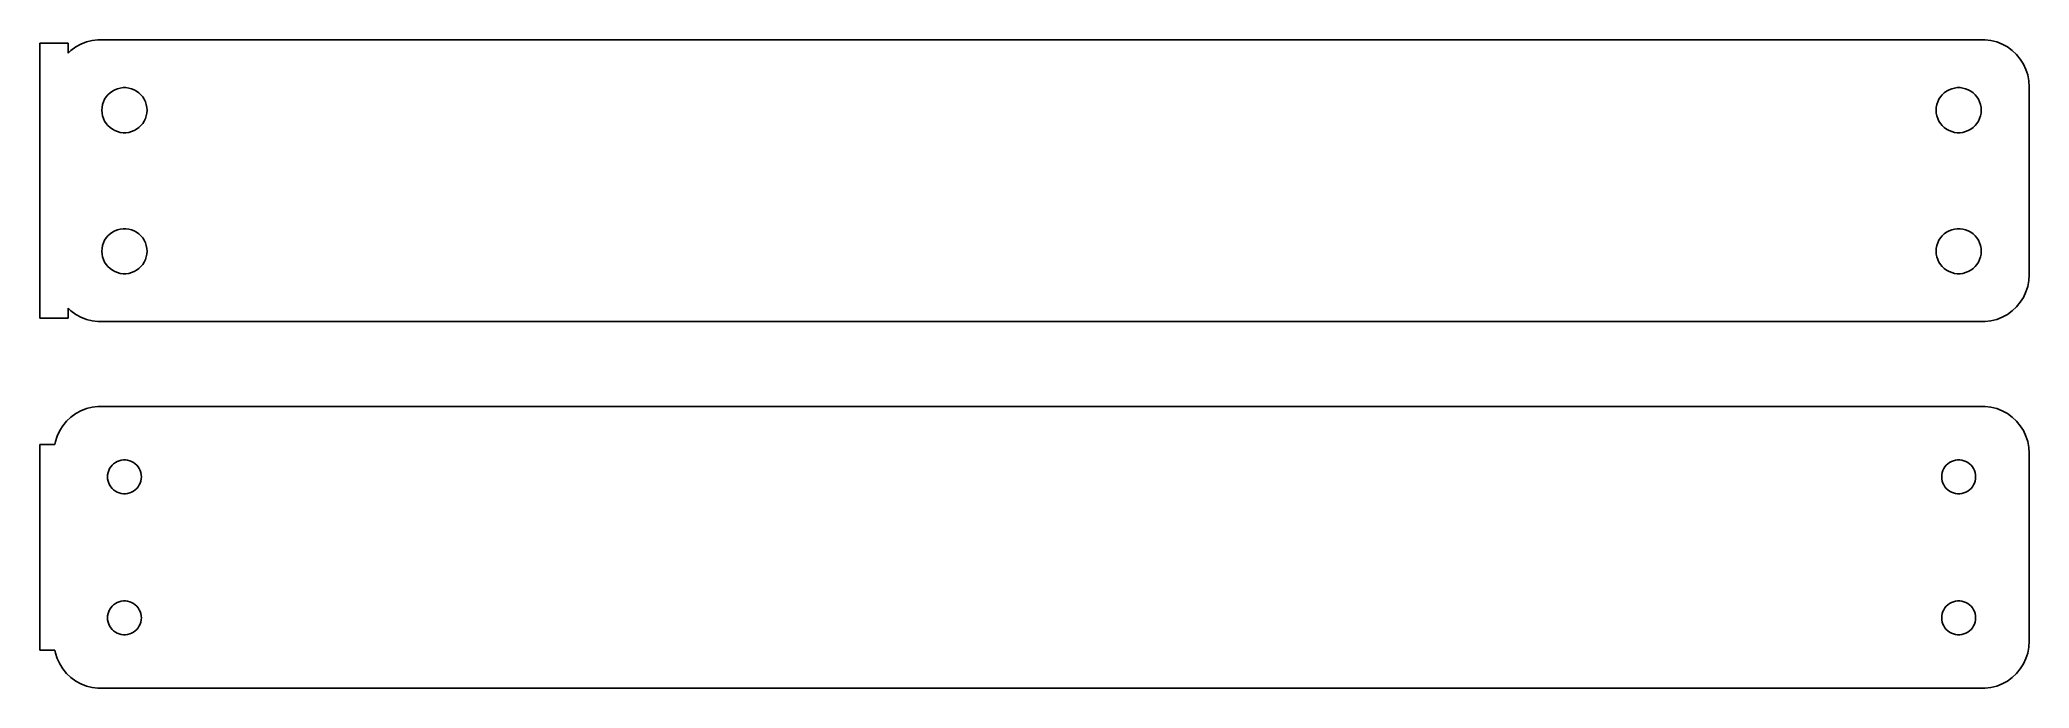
# Model space of a CAD drawing. Header units: metres. Extents: x -106 to 105, y 24 to 93.
import ezdxf

# ---------------------------------------------------------------- set-up
doc = ezdxf.new("R2010")
doc.units = ezdxf.units.M

msp = doc.modelspace()

# ---------------------------------------------------------------- linework, layer by layer
for p, q in [((-103.5, 92.6148), (-106.5, 92.6148)), ((-106.5, 92.6148), (-106.5, 63.3852)), ((-103.5, 91.5587), (-103.5, 92.6148)), ((-103.187, 91.8526), (-103.5, 91.5587)), ((-102.679, 92.2216), (-103.187, 91.8526)), ((-102.129, 92.5241), (-102.679, 92.2216)), ((-101.545, 92.7553), (-102.129, 92.5241)), ((-100.937, 92.9114), (-101.545, 92.7553)), ((-100.314, 92.9901), (-100.937, 92.9114)), ((100.314, 92.9901), (-100.314, 92.9901)), ((100.937, 92.9114), (100.314, 92.9901)), ((101.545, 92.7553), (100.937, 92.9114)), ((102.129, 92.5241), (101.545, 92.7553)), ((102.679, 92.2216), (102.129, 92.5241)), ((103.187, 91.8526), (102.679, 92.2216)), ((103.645, 91.4227), (103.187, 91.8526)), ((104.045, 90.9389), (103.645, 91.4227)), ((104.382, 90.4088), (104.045, 90.9389)), ((104.649, 89.8406), (104.382, 90.4088)), ((104.843, 89.2434), (104.649, 89.8406)), ((104.961, 88.6267), (104.843, 89.2434)), ((-99.6031, 86.6562), (-99.4416, 86.9107)), ((-99.4416, 86.9107), (-99.2495, 87.1429)), ((-99.2495, 87.1429), (-99.0298, 87.3492)), ((-99.0298, 87.3492), (-98.786, 87.5264)), ((-98.786, 87.5264), (-98.5219, 87.6716)), ((-98.5219, 87.6716), (-98.2416, 87.7825)), ((-98.2416, 87.7825), (-97.9497, 87.8575)), ((-97.9497, 87.8575), (-97.6507, 87.8953)), ((-97.6507, 87.8953), (-97.3493, 87.8953)), ((-97.3493, 87.8953), (-97.0503, 87.8575)), ((-97.0503, 87.8575), (-96.7584, 87.7825)), ((-96.7584, 87.7825), (-96.4781, 87.6716)), ((-96.4781, 87.6716), (-96.214, 87.5264)), ((-96.214, 87.5264), (-95.9702, 87.3492)), ((-95.9702, 87.3492), (-95.7505, 87.1429)), ((-95.7505, 87.1429), (-95.5583, 86.9107)), ((-95.5583, 86.9107), (-95.3969, 86.6562)), ((95.3969, 86.6562), (95.5583, 86.9107)), ((95.5583, 86.9107), (95.7505, 87.1429)), ((95.7505, 87.1429), (95.9702, 87.3492)), ((95.9702, 87.3492), (96.214, 87.5264)), ((96.214, 87.5264), (96.4781, 87.6716)), ((96.4781, 87.6716), (96.7584, 87.7825)), ((96.7584, 87.7825), (97.0503, 87.8575)), ((97.0503, 87.8575), (97.3493, 87.8953)), ((97.3493, 87.8953), (97.6507, 87.8953)), ((97.6507, 87.8953), (97.9497, 87.8575)), ((97.9497, 87.8575), (98.2416, 87.7825)), ((98.2416, 87.7825), (98.5219, 87.6716)), ((98.5219, 87.6716), (98.786, 87.5264)), ((98.786, 87.5264), (99.0298, 87.3492)), ((99.0298, 87.3492), (99.2495, 87.1429)), ((99.2495, 87.1429), (99.4416, 86.9107)), ((99.4416, 86.9107), (99.6031, 86.6562)), ((105, 88), (104.961, 88.6267)), ((105, 68), (105, 88)), ((-99.9, 85.5), (-99.8811, 85.8008)), ((-99.8811, 85.1992), (-99.9, 85.5)), ((-99.8811, 85.8008), (-99.8246, 86.0968)), ((-99.8246, 84.9031), (-99.8811, 85.1992)), ((-99.8246, 86.0968), (-99.7315, 86.3835)), ((-99.7315, 84.6165), (-99.8246, 84.9031)), ((-99.7315, 86.3835), (-99.6031, 86.6562)), ((-99.6031, 84.3438), (-99.7315, 84.6165)), ((-95.3969, 86.6562), (-95.2685, 86.3835)), ((-95.2685, 84.6165), (-95.3969, 84.3438)), ((-95.2685, 86.3835), (-95.1754, 86.0968)), ((-95.1754, 84.9031), (-95.2685, 84.6165)), ((-95.1754, 86.0968), (-95.1189, 85.8008)), ((-95.1189, 85.1992), (-95.1754, 84.9031)), ((-95.1189, 85.8008), (-95.1, 85.5)), ((-95.1, 85.5), (-95.1189, 85.1992)), ((95.1, 85.5), (95.1189, 85.8008)), ((95.1189, 85.1992), (95.1, 85.5)), ((95.1189, 85.8008), (95.1754, 86.0968)), ((95.1754, 84.9031), (95.1189, 85.1992)), ((95.1754, 86.0968), (95.2685, 86.3835)), ((95.2685, 84.6165), (95.1754, 84.9031)), ((95.2685, 86.3835), (95.3969, 86.6562)), ((95.3969, 84.3438), (95.2685, 84.6165)), ((99.6031, 86.6562), (99.7315, 86.3835)), ((99.7315, 84.6165), (99.6031, 84.3438)), ((99.7315, 86.3835), (99.8246, 86.0968)), ((99.8246, 84.9031), (99.7315, 84.6165)), ((99.8246, 86.0968), (99.8811, 85.8008)), ((99.8811, 85.1992), (99.8246, 84.9031)), ((99.8811, 85.8008), (99.9, 85.5)), ((99.9, 85.5), (99.8811, 85.1992)), ((-99.4416, 84.0893), (-99.6031, 84.3438)), ((-99.2495, 83.8571), (-99.4416, 84.0893)), ((-99.0298, 83.6508), (-99.2495, 83.8571)), ((-98.786, 83.4736), (-99.0298, 83.6508)), ((-98.5219, 83.3284), (-98.786, 83.4736)), ((-98.2416, 83.2175), (-98.5219, 83.3284)), ((-97.9497, 83.1425), (-98.2416, 83.2175)), ((-97.6507, 83.1047), (-97.9497, 83.1425)), ((-97.3493, 83.1047), (-97.6507, 83.1047)), ((-97.0503, 83.1425), (-97.3493, 83.1047)), ((-96.7584, 83.2175), (-97.0503, 83.1425)), ((-96.4781, 83.3284), (-96.7584, 83.2175)), ((-96.214, 83.4736), (-96.4781, 83.3284)), ((-95.9702, 83.6508), (-96.214, 83.4736)), ((-95.7505, 83.8571), (-95.9702, 83.6508)), ((-95.5583, 84.0893), (-95.7505, 83.8571)), ((-95.3969, 84.3438), (-95.5583, 84.0893)), ((95.5583, 84.0893), (95.3969, 84.3438)), ((95.7505, 83.8571), (95.5583, 84.0893)), ((95.9702, 83.6508), (95.7505, 83.8571)), ((96.214, 83.4736), (95.9702, 83.6508)), ((96.4781, 83.3284), (96.214, 83.4736)), ((96.7584, 83.2175), (96.4781, 83.3284)), ((97.0503, 83.1425), (96.7584, 83.2175)), ((97.3493, 83.1047), (97.0503, 83.1425)), ((97.6507, 83.1047), (97.3493, 83.1047)), ((97.9497, 83.1425), (97.6507, 83.1047)), ((98.2416, 83.2175), (97.9497, 83.1425)), ((98.5219, 83.3284), (98.2416, 83.2175)), ((98.786, 83.4736), (98.5219, 83.3284)), ((99.0298, 83.6508), (98.786, 83.4736)), ((99.2495, 83.8571), (99.0298, 83.6508)), ((99.4416, 84.0893), (99.2495, 83.8571)), ((99.6031, 84.3438), (99.4416, 84.0893)), ((-99.6031, 71.6562), (-99.4416, 71.9107)), ((-99.4416, 71.9107), (-99.2495, 72.1429)), ((-99.2495, 72.1429), (-99.0298, 72.3492)), ((-99.0298, 72.3492), (-98.786, 72.5264)), ((-98.786, 72.5264), (-98.5219, 72.6716)), ((-98.5219, 72.6716), (-98.2416, 72.7825)), ((-98.2416, 72.7825), (-97.9497, 72.8575)), ((-97.9497, 72.8575), (-97.6507, 72.8953)), ((-97.6507, 72.8953), (-97.3493, 72.8953)), ((-97.3493, 72.8953), (-97.0503, 72.8575)), ((-97.0503, 72.8575), (-96.7584, 72.7825)), ((-96.7584, 72.7825), (-96.4781, 72.6716)), ((-96.4781, 72.6716), (-96.214, 72.5264)), ((-96.214, 72.5264), (-95.9702, 72.3492)), ((-95.9702, 72.3492), (-95.7505, 72.1429)), ((-95.7505, 72.1429), (-95.5583, 71.9107)), ((-95.5583, 71.9107), (-95.3969, 71.6562)), ((95.3969, 71.6562), (95.5583, 71.9107)), ((95.5583, 71.9107), (95.7505, 72.1429)), ((95.7505, 72.1429), (95.9702, 72.3492)), ((95.9702, 72.3492), (96.214, 72.5264)), ((96.214, 72.5264), (96.4781, 72.6716)), ((96.4781, 72.6716), (96.7584, 72.7825)), ((96.7584, 72.7825), (97.0503, 72.8575)), ((97.0503, 72.8575), (97.3493, 72.8953)), ((97.3493, 72.8953), (97.6507, 72.8953)), ((97.6507, 72.8953), (97.9497, 72.8575)), ((97.9497, 72.8575), (98.2416, 72.7825)), ((98.2416, 72.7825), (98.5219, 72.6716)), ((98.5219, 72.6716), (98.786, 72.5264)), ((98.786, 72.5264), (99.0298, 72.3492)), ((99.0298, 72.3492), (99.2495, 72.1429)), ((99.2495, 72.1429), (99.4416, 71.9107)), ((99.4416, 71.9107), (99.6031, 71.6562)), ((-99.9, 70.5), (-99.8811, 70.8008)), ((-99.8811, 70.1992), (-99.9, 70.5)), ((-99.8811, 70.8008), (-99.8246, 71.0969)), ((-99.8246, 69.9032), (-99.8811, 70.1992)), ((-99.8246, 71.0969), (-99.7315, 71.3835)), ((-99.7315, 69.6165), (-99.8246, 69.9032)), ((-99.7315, 71.3835), (-99.6031, 71.6562)), ((-95.3969, 71.6562), (-95.2685, 71.3835)), ((-95.2685, 71.3835), (-95.1754, 71.0969)), ((-95.1754, 69.9032), (-95.2685, 69.6165)), ((-95.1754, 71.0969), (-95.1189, 70.8008)), ((-95.1189, 70.1992), (-95.1754, 69.9032)), ((-95.1189, 70.8008), (-95.1, 70.5)), ((-95.1, 70.5), (-95.1189, 70.1992)), ((95.1, 70.5), (95.1189, 70.8008)), ((95.1189, 70.1992), (95.1, 70.5)), ((95.1189, 70.8008), (95.1754, 71.0969)), ((95.1754, 69.9032), (95.1189, 70.1992)), ((95.1754, 71.0969), (95.2685, 71.3835)), ((95.2685, 69.6165), (95.1754, 69.9032)), ((95.2685, 71.3835), (95.3969, 71.6562)), ((99.6031, 71.6562), (99.7315, 71.3835)), ((99.7315, 71.3835), (99.8246, 71.0969)), ((99.8246, 69.9032), (99.7315, 69.6165)), ((99.8246, 71.0969), (99.8811, 70.8008)), ((99.8811, 70.1992), (99.8246, 69.9032)), ((99.8811, 70.8008), (99.9, 70.5)), ((99.9, 70.5), (99.8811, 70.1992)), ((-99.6031, 69.3438), (-99.7315, 69.6165)), ((-99.4416, 69.0893), (-99.6031, 69.3438)), ((-99.2495, 68.8571), (-99.4416, 69.0893)), ((-99.0298, 68.6508), (-99.2495, 68.8571)), ((-98.786, 68.4736), (-99.0298, 68.6508)), ((-98.5219, 68.3284), (-98.786, 68.4736)), ((-98.2416, 68.2175), (-98.5219, 68.3284)), ((-97.9497, 68.1425), (-98.2416, 68.2175)), ((-97.6507, 68.1047), (-97.9497, 68.1425)), ((-97.3493, 68.1047), (-97.6507, 68.1047)), ((-97.0503, 68.1425), (-97.3493, 68.1047)), ((-96.7584, 68.2175), (-97.0503, 68.1425)), ((-96.4781, 68.3284), (-96.7584, 68.2175)), ((-96.214, 68.4736), (-96.4781, 68.3284)), ((-95.9702, 68.6508), (-96.214, 68.4736)), ((-95.7505, 68.8571), (-95.9702, 68.6508)), ((-95.5583, 69.0893), (-95.7505, 68.8571)), ((-95.3969, 69.3438), (-95.5583, 69.0893)), ((-95.2685, 69.6165), (-95.3969, 69.3438)), ((95.3969, 69.3438), (95.2685, 69.6165)), ((95.5583, 69.0893), (95.3969, 69.3438)), ((95.7505, 68.8571), (95.5583, 69.0893)), ((95.9702, 68.6508), (95.7505, 68.8571)), ((96.214, 68.4736), (95.9702, 68.6508)), ((96.4781, 68.3284), (96.214, 68.4736)), ((96.7584, 68.2175), (96.4781, 68.3284)), ((97.0503, 68.1425), (96.7584, 68.2175)), ((97.3493, 68.1047), (97.0503, 68.1425)), ((97.6507, 68.1047), (97.3493, 68.1047)), ((97.9497, 68.1425), (97.6507, 68.1047)), ((98.2416, 68.2175), (97.9497, 68.1425)), ((98.5219, 68.3284), (98.2416, 68.2175)), ((98.786, 68.4736), (98.5219, 68.3284)), ((99.0298, 68.6508), (98.786, 68.4736)), ((99.2495, 68.8571), (99.0298, 68.6508)), ((99.4416, 69.0893), (99.2495, 68.8571)), ((99.6031, 69.3438), (99.4416, 69.0893)), ((99.7315, 69.6165), (99.6031, 69.3438)), ((104.961, 67.3733), (105, 68)), ((104.045, 65.0611), (104.382, 65.5912)), ((104.382, 65.5912), (104.649, 66.1594)), ((104.649, 66.1594), (104.843, 66.7566)), ((104.843, 66.7566), (104.961, 67.3733)), ((-103.5, 63.3852), (-103.5, 64.4413)), ((-103.5, 64.4413), (-103.187, 64.1474)), ((-103.187, 64.1474), (-102.679, 63.7784)), ((-102.679, 63.7784), (-102.129, 63.4759)), ((-102.129, 63.4759), (-101.545, 63.2447)), ((101.545, 63.2447), (102.129, 63.4759)), ((102.129, 63.4759), (102.679, 63.7784)), ((102.679, 63.7784), (103.187, 64.1474)), ((103.187, 64.1474), (103.645, 64.5773)), ((103.645, 64.5773), (104.045, 65.0611)), ((-106.5, 63.3852), (-103.5, 63.3852)), ((-101.545, 63.2447), (-100.937, 63.0886)), ((-100.937, 63.0886), (-100.314, 63.0099)), ((-100.314, 63.0099), (100.314, 63.0099)), ((100.314, 63.0099), (100.937, 63.0886)), ((100.937, 63.0886), (101.545, 63.2447)), ((-102.679, 53.2216), (-103.187, 52.8526)), ((-102.129, 53.5241), (-102.679, 53.2216)), ((-101.545, 53.7553), (-102.129, 53.5241)), ((-100.937, 53.9114), (-101.545, 53.7553)), ((-100.314, 53.9901), (-100.937, 53.9114)), ((100.314, 53.9901), (-100.314, 53.9901)), ((100.937, 53.9114), (100.314, 53.9901)), ((101.545, 53.7553), (100.937, 53.9114)), ((102.129, 53.5241), (101.545, 53.7553)), ((102.679, 53.2216), (102.129, 53.5241)), ((103.187, 52.8526), (102.679, 53.2216)), ((-104.649, 50.8406), (-104.843, 50.2434)), ((-104.382, 51.4088), (-104.649, 50.8406)), ((-104.045, 51.9389), (-104.382, 51.4088)), ((-103.645, 52.4227), (-104.045, 51.9389)), ((-103.187, 52.8526), (-103.645, 52.4227)), ((103.645, 52.4227), (103.187, 52.8526)), ((104.045, 51.9389), (103.645, 52.4227)), ((104.382, 51.4088), (104.045, 51.9389)), ((104.649, 50.8406), (104.382, 51.4088)), ((104.843, 50.2434), (104.649, 50.8406)), ((-104.9, 49.9442), (-106.5, 49.9442)), ((-106.5, 49.9442), (-106.5, 28.0558)), ((-104.843, 50.2434), (-104.9, 49.9442)), ((104.961, 49.6267), (104.843, 50.2434)), ((105, 49), (104.961, 49.6267)), ((105, 29), (105, 49)), ((-99.3, 46.5), (-99.2858, 46.7256)), ((-99.2858, 46.7256), (-99.2434, 46.9476)), ((-99.2434, 46.9476), (-99.1736, 47.1626)), ((-99.1736, 47.1626), (-99.0773, 47.3671)), ((-99.0773, 47.3671), (-98.9562, 47.558)), ((-98.9562, 47.558), (-98.8121, 47.7322)), ((-98.8121, 47.7322), (-98.6474, 47.8869)), ((-98.6474, 47.8869), (-98.4645, 48.0198)), ((-98.4645, 48.0198), (-98.2664, 48.1287)), ((-98.2664, 48.1287), (-98.0562, 48.2119)), ((-98.0562, 48.2119), (-97.8373, 48.2681)), ((-97.8373, 48.2681), (-97.613, 48.2964)), ((-97.613, 48.2964), (-97.387, 48.2964)), ((-97.387, 48.2964), (-97.1627, 48.2681)), ((-97.1627, 48.2681), (-96.9438, 48.2119)), ((-96.9438, 48.2119), (-96.7336, 48.1287)), ((-96.7336, 48.1287), (-96.5355, 48.0198)), ((-96.5355, 48.0198), (-96.3526, 47.8869)), ((-96.3526, 47.8869), (-96.1879, 47.7322)), ((-96.1879, 47.7322), (-96.0438, 47.558)), ((-96.0438, 47.558), (-95.9226, 47.3671)), ((-95.9226, 47.3671), (-95.8264, 47.1626)), ((-95.8264, 47.1626), (-95.7565, 46.9476)), ((-95.7565, 46.9476), (-95.7142, 46.7256)), ((-95.7142, 46.7256), (-95.7, 46.5)), ((95.7, 46.5), (95.7142, 46.7256)), ((95.7142, 46.7256), (95.7565, 46.9476)), ((95.7565, 46.9476), (95.8264, 47.1626)), ((95.8264, 47.1626), (95.9226, 47.3671)), ((95.9226, 47.3671), (96.0438, 47.558)), ((96.0438, 47.558), (96.1879, 47.7322)), ((96.1879, 47.7322), (96.3526, 47.8869)), ((96.3526, 47.8869), (96.5355, 48.0198)), ((96.5355, 48.0198), (96.7336, 48.1287)), ((96.7336, 48.1287), (96.9438, 48.2119)), ((96.9438, 48.2119), (97.1627, 48.2681)), ((97.1627, 48.2681), (97.387, 48.2964)), ((97.387, 48.2964), (97.613, 48.2964)), ((97.613, 48.2964), (97.8373, 48.2681)), ((97.8373, 48.2681), (98.0562, 48.2119)), ((98.0562, 48.2119), (98.2664, 48.1287)), ((98.2664, 48.1287), (98.4645, 48.0198)), ((98.4645, 48.0198), (98.6474, 47.8869)), ((98.6474, 47.8869), (98.8121, 47.7322)), ((98.8121, 47.7322), (98.9562, 47.558)), ((98.9562, 47.558), (99.0773, 47.3671)), ((99.0773, 47.3671), (99.1736, 47.1626)), ((99.1736, 47.1626), (99.2434, 46.9476)), ((99.2434, 46.9476), (99.2858, 46.7256)), ((99.2858, 46.7256), (99.3, 46.5)), ((-99.2858, 46.2744), (-99.3, 46.5)), ((-99.2434, 46.0524), (-99.2858, 46.2744)), ((-99.1736, 45.8374), (-99.2434, 46.0524)), ((-99.0773, 45.6328), (-99.1736, 45.8374)), ((-98.9562, 45.442), (-99.0773, 45.6328)), ((-98.8121, 45.2678), (-98.9562, 45.442)), ((-98.6474, 45.1131), (-98.8121, 45.2678)), ((-98.4645, 44.9802), (-98.6474, 45.1131)), ((-98.2664, 44.8713), (-98.4645, 44.9802)), ((-98.0562, 44.7881), (-98.2664, 44.8713)), ((-97.8373, 44.7319), (-98.0562, 44.7881)), ((-97.613, 44.7036), (-97.8373, 44.7319)), ((-97.387, 44.7036), (-97.613, 44.7036)), ((-97.1627, 44.7319), (-97.387, 44.7036)), ((-96.9438, 44.7881), (-97.1627, 44.7319)), ((-96.7336, 44.8713), (-96.9438, 44.7881)), ((-96.5355, 44.9802), (-96.7336, 44.8713)), ((-96.3526, 45.1131), (-96.5355, 44.9802)), ((-96.1879, 45.2678), (-96.3526, 45.1131)), ((-96.0438, 45.442), (-96.1879, 45.2678)), ((-95.9226, 45.6328), (-96.0438, 45.442)), ((-95.8264, 45.8374), (-95.9226, 45.6328)), ((-95.7565, 46.0524), (-95.8264, 45.8374)), ((-95.7142, 46.2744), (-95.7565, 46.0524)), ((-95.7, 46.5), (-95.7142, 46.2744)), ((95.7142, 46.2744), (95.7, 46.5)), ((95.7565, 46.0524), (95.7142, 46.2744)), ((95.8264, 45.8374), (95.7565, 46.0524)), ((95.9226, 45.6328), (95.8264, 45.8374)), ((96.0438, 45.442), (95.9226, 45.6328)), ((96.1879, 45.2678), (96.0438, 45.442)), ((96.3526, 45.1131), (96.1879, 45.2678)), ((96.5355, 44.9802), (96.3526, 45.1131)), ((96.7336, 44.8713), (96.5355, 44.9802)), ((96.9438, 44.7881), (96.7336, 44.8713)), ((97.1627, 44.7319), (96.9438, 44.7881)), ((97.387, 44.7036), (97.1627, 44.7319)), ((97.613, 44.7036), (97.387, 44.7036)), ((97.8373, 44.7319), (97.613, 44.7036)), ((98.0562, 44.7881), (97.8373, 44.7319)), ((98.2664, 44.8713), (98.0562, 44.7881)), ((98.4645, 44.9802), (98.2664, 44.8713)), ((98.6474, 45.1131), (98.4645, 44.9802)), ((98.8121, 45.2678), (98.6474, 45.1131)), ((98.9562, 45.442), (98.8121, 45.2678)), ((99.0773, 45.6328), (98.9562, 45.442)), ((99.1736, 45.8374), (99.0773, 45.6328)), ((99.2434, 46.0524), (99.1736, 45.8374)), ((99.2858, 46.2744), (99.2434, 46.0524)), ((99.3, 46.5), (99.2858, 46.2744)), ((-99.3, 31.5), (-99.2858, 31.7256)), ((-99.2858, 31.7256), (-99.2434, 31.9476)), ((-99.2434, 31.9476), (-99.1736, 32.1626)), ((-99.1736, 32.1626), (-99.0773, 32.3672)), ((-99.0773, 32.3672), (-98.9562, 32.558)), ((-98.9562, 32.558), (-98.8121, 32.7322)), ((-98.8121, 32.7322), (-98.6474, 32.8869)), ((-98.6474, 32.8869), (-98.4645, 33.0198)), ((-98.4645, 33.0198), (-98.2664, 33.1287)), ((-98.2664, 33.1287), (-98.0562, 33.2119)), ((-98.0562, 33.2119), (-97.8373, 33.2681)), ((-97.8373, 33.2681), (-97.613, 33.2964)), ((-97.613, 33.2964), (-97.387, 33.2964)), ((-97.387, 33.2964), (-97.1627, 33.2681)), ((-97.1627, 33.2681), (-96.9438, 33.2119)), ((-96.9438, 33.2119), (-96.7336, 33.1287)), ((-96.7336, 33.1287), (-96.5355, 33.0198)), ((-96.5355, 33.0198), (-96.3526, 32.8869)), ((-96.3526, 32.8869), (-96.1879, 32.7322)), ((-96.1879, 32.7322), (-96.0438, 32.558)), ((-96.0438, 32.558), (-95.9226, 32.3672)), ((-95.9226, 32.3672), (-95.8264, 32.1626)), ((-95.8264, 32.1626), (-95.7565, 31.9476)), ((-95.7565, 31.9476), (-95.7142, 31.7256)), ((-95.7142, 31.7256), (-95.7, 31.5)), ((95.7, 31.5), (95.7142, 31.7256)), ((95.7142, 31.7256), (95.7565, 31.9476)), ((95.7565, 31.9476), (95.8264, 32.1626)), ((95.8264, 32.1626), (95.9226, 32.3672)), ((95.9226, 32.3672), (96.0438, 32.558)), ((96.0438, 32.558), (96.1879, 32.7322)), ((96.1879, 32.7322), (96.3526, 32.8869)), ((96.3526, 32.8869), (96.5355, 33.0198)), ((96.5355, 33.0198), (96.7336, 33.1287)), ((96.7336, 33.1287), (96.9438, 33.2119)), ((96.9438, 33.2119), (97.1627, 33.2681)), ((97.1627, 33.2681), (97.387, 33.2964)), ((97.387, 33.2964), (97.613, 33.2964)), ((97.613, 33.2964), (97.8373, 33.2681)), ((97.8373, 33.2681), (98.0562, 33.2119)), ((98.0562, 33.2119), (98.2664, 33.1287)), ((98.2664, 33.1287), (98.4645, 33.0198)), ((98.4645, 33.0198), (98.6474, 32.8869)), ((98.6474, 32.8869), (98.8121, 32.7322)), ((98.8121, 32.7322), (98.9562, 32.558)), ((98.9562, 32.558), (99.0773, 32.3672)), ((99.0773, 32.3672), (99.1736, 32.1626)), ((99.1736, 32.1626), (99.2434, 31.9476)), ((99.2434, 31.9476), (99.2858, 31.7256)), ((99.2858, 31.7256), (99.3, 31.5)), ((-99.2858, 31.2744), (-99.3, 31.5)), ((-99.2434, 31.0524), (-99.2858, 31.2744)), ((-99.1736, 30.8374), (-99.2434, 31.0524)), ((-99.0773, 30.6329), (-99.1736, 30.8374)), ((-98.9562, 30.442), (-99.0773, 30.6329)), ((-98.8121, 30.2678), (-98.9562, 30.442)), ((-98.6474, 30.1131), (-98.8121, 30.2678)), ((-98.4645, 29.9802), (-98.6474, 30.1131)), ((-98.2664, 29.8713), (-98.4645, 29.9802)), ((-98.0562, 29.7881), (-98.2664, 29.8713)), ((-97.8373, 29.7319), (-98.0562, 29.7881)), ((-97.613, 29.7036), (-97.8373, 29.7319)), ((-97.387, 29.7036), (-97.613, 29.7036)), ((-97.1627, 29.7319), (-97.387, 29.7036)), ((-96.9438, 29.7881), (-97.1627, 29.7319)), ((-96.7336, 29.8713), (-96.9438, 29.7881)), ((-96.5355, 29.9802), (-96.7336, 29.8713)), ((-96.3526, 30.1131), (-96.5355, 29.9802)), ((-96.1879, 30.2678), (-96.3526, 30.1131)), ((-96.0438, 30.442), (-96.1879, 30.2678)), ((-95.9226, 30.6329), (-96.0438, 30.442)), ((-95.8264, 30.8374), (-95.9226, 30.6329)), ((-95.7565, 31.0524), (-95.8264, 30.8374)), ((-95.7142, 31.2744), (-95.7565, 31.0524)), ((-95.7, 31.5), (-95.7142, 31.2744)), ((95.7142, 31.2744), (95.7, 31.5)), ((95.7565, 31.0524), (95.7142, 31.2744)), ((95.8264, 30.8374), (95.7565, 31.0524)), ((95.9226, 30.6329), (95.8264, 30.8374)), ((96.0438, 30.442), (95.9226, 30.6329)), ((96.1879, 30.2678), (96.0438, 30.442)), ((96.3526, 30.1131), (96.1879, 30.2678)), ((96.5355, 29.9802), (96.3526, 30.1131)), ((96.7336, 29.8713), (96.5355, 29.9802)), ((96.9438, 29.7881), (96.7336, 29.8713)), ((97.1627, 29.7319), (96.9438, 29.7881)), ((97.387, 29.7036), (97.1627, 29.7319)), ((97.613, 29.7036), (97.387, 29.7036)), ((97.8373, 29.7319), (97.613, 29.7036)), ((98.0562, 29.7881), (97.8373, 29.7319)), ((98.2664, 29.8713), (98.0562, 29.7881)), ((98.4645, 29.9802), (98.2664, 29.8713)), ((98.6474, 30.1131), (98.4645, 29.9802)), ((98.8121, 30.2678), (98.6474, 30.1131)), ((98.9562, 30.442), (98.8121, 30.2678)), ((99.0773, 30.6329), (98.9562, 30.442)), ((99.1736, 30.8374), (99.0773, 30.6329)), ((99.2434, 31.0524), (99.1736, 30.8374)), ((99.2858, 31.2744), (99.2434, 31.0524)), ((99.3, 31.5), (99.2858, 31.2744)), ((-106.5, 28.0558), (-104.9, 28.0558)), ((-104.9, 28.0558), (-104.843, 27.7566)), ((-104.843, 27.7566), (-104.649, 27.1594)), ((104.649, 27.1594), (104.843, 27.7566)), ((104.843, 27.7566), (104.961, 28.3733)), ((104.961, 28.3733), (105, 29)), ((-104.649, 27.1594), (-104.382, 26.5912)), ((-104.382, 26.5912), (-104.045, 26.0611)), ((-104.045, 26.0611), (-103.645, 25.5773)), ((-103.645, 25.5773), (-103.187, 25.1474)), ((103.187, 25.1474), (103.645, 25.5773)), ((103.645, 25.5773), (104.045, 26.0611)), ((104.045, 26.0611), (104.382, 26.5912)), ((104.382, 26.5912), (104.649, 27.1594)), ((-103.187, 25.1474), (-102.679, 24.7784)), ((-102.679, 24.7784), (-102.129, 24.4759)), ((-102.129, 24.4759), (-101.545, 24.2447)), ((-101.545, 24.2447), (-100.937, 24.0886)), ((-100.937, 24.0886), (-100.314, 24.0099)), ((-100.314, 24.0099), (100.314, 24.0099)), ((100.314, 24.0099), (100.937, 24.0886)), ((100.937, 24.0886), (101.545, 24.2447)), ((101.545, 24.2447), (102.129, 24.4759)), ((102.129, 24.4759), (102.679, 24.7784)), ((102.679, 24.7784), (103.187, 25.1474))]:
    msp.add_line(p, q)

doc.saveas('drawing.dxf')
